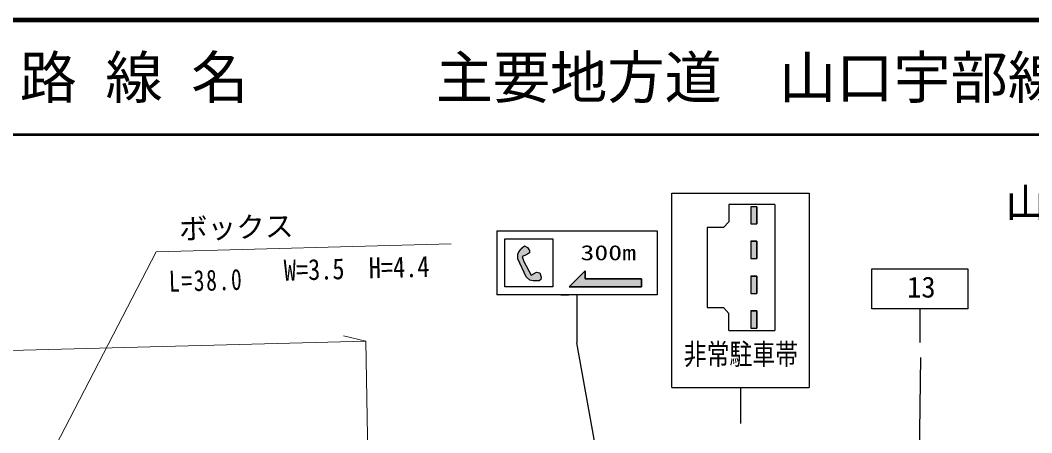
# Model space of a CAD drawing. Units: millimetres, scale not verified. Extents: x 40000 to 680000, y 20000 to 380000.
# Drawn here: x 180430 to 268831, y 343930 to 380000 of the extents above; entities that cross this region are included whole.
import ezdxf
from ezdxf.enums import TextEntityAlignment as Align

# ---------------------------------------------------------------- set-up
doc = ezdxf.new("R2010")
doc.units = ezdxf.units.MM
doc.header["$LTSCALE"] = 1000
doc.layers.add('M-BMK-HTXT', color=7, linetype='Continuous')
doc.layers.add('M-TTL-TXT', color=7, linetype='Continuous')
for name, color, linetype, lineweight in [('M-STR-HTXT', 7, 'Continuous', 13), ('M-STR-STRC', 7, 'Continuous', 25), ('M-TTL', 2, 'Continuous', 140), ('M-TTL-LINE', 7, 'Continuous', 50)]:
    doc.layers.add(name, color=color, linetype=linetype, lineweight=lineweight)
doc.styles.add('ＭＳ ゴシック', font='')
doc.styles.get('ＭＳ ゴシック').set_extended_font_data('MS Gothic')

msp = doc.modelspace()

# ---------------------------------------------------------------- hatches: boundary and pattern name
at = {"layer": 'M-STR-STRC'}
for points in [[(244791, 362196), (244791, 363676), (244291, 363676), (244291, 362196)], [(225096, 357699), (225552, 357984), (225834, 357903), (225969, 357526), (225929, 357325), (225780, 357203), (225255, 357217), (224973, 357284), (224636, 357553), (223909, 359129), (223909, 359533), (224003, 359748), (224286, 360098), (224488, 360273), (224771, 360125), (224932, 359856), (224946, 359667), (224771, 359533), (224528, 359438), (224308, 359336), (224445, 358918)], [(244791, 359156), (244791, 360676), (244291, 360676), (244291, 359156)], [(228412, 356694), (229812, 358094), (229812, 357394), (234712, 357395), (234712, 356695)], [(244791, 356116), (244791, 357636), (244291, 357636), (244291, 356116)], [(244791, 353076), (244791, 354596), (244291, 354596), (244291, 353076)]]:
    msp.add_hatch(color=256, dxfattribs=at).paths.add_polyline_path(points)

# ---------------------------------------------------------------- linework, layer by layer
at = {"layer": 'M-STR-HTXT'}
for p, q in [((192307, 359743), (218085, 360455)), ((155383, 288412), (192307, 359743)), ((77180, 348360), (210636, 351954)), ((210636, 351954), (208691, 352419)), ((211600, 300278), (210636, 351954))]:
    msp.add_line(p, q, dxfattribs=at)
at = {"layer": 'M-STR-STRC'}
for p, q in [((237367, 364876), (249367, 364876)), ((237368, 347876), (237367, 364876)), ((249367, 364876), (249368, 347876)), ((246367, 363876), (242367, 363876)), ((242367, 363876), (242367, 362374)), ((244291, 363676), (244291, 362196)), ((244791, 363676), (244291, 363676)), ((244791, 363676), (244791, 362196)), ((246367, 363876), (246367, 352876)), ((222087, 361594), (236087, 361595)), ((222087, 361594), (222087, 355994)), ((236087, 361595), (236087, 355995)), ((241899, 361876), (240452, 361876)), ((240452, 361876), (240452, 354876)), ((242367, 362374), (241899, 361876)), ((244291, 362196), (244791, 362196)), ((244291, 360676), (244291, 359156)), ((244291, 360676), (244791, 360676)), ((244791, 360676), (244791, 359156)), ((244291, 359156), (244791, 359156)), ((254848, 358268), (263248, 358268)), ((254848, 354768), (254848, 358268)), ((263248, 358268), (263248, 354768)), ((244291, 357636), (244291, 356116)), ((244291, 357636), (244791, 357636)), ((244791, 357636), (244791, 356116)), ((236087, 355995), (222087, 355994)), ((227687, 355994), (228387, 355994)), ((229087, 355994), (229087, 351794)), ((244291, 356116), (244791, 356116)), ((240452, 354876), (241894, 354876)), ((241894, 354876), (242367, 354369)), ((244291, 354596), (244291, 353076)), ((244291, 354596), (244791, 354596)), ((244791, 354596), (244791, 353076)), ((263248, 354768), (254848, 354768)), ((259048, 354768), (259048, 351836)), ((242367, 352876), (242367, 354369)), ((242367, 352876), (246367, 352876)), ((244291, 353076), (244791, 353076)), ((238328, 300110), (229087, 351794)), ((258473, 300620), (259126, 350504)), ((237368, 347876), (249368, 347876)), ((243368, 347876), (243368, 344734))]:
    msp.add_line(p, q, dxfattribs=at)
for points in [[(244791, 362196), (244791, 363676), (244291, 363676), (244291, 362196)], [(222787, 360894), (226987, 360894), (226987, 356694), (222787, 356694)], [(225096, 357699), (225552, 357984), (225834, 357903), (225969, 357526), (225929, 357325), (225780, 357203), (225255, 357217), (224973, 357284), (224636, 357553), (223909, 359129), (223909, 359533), (224003, 359748), (224286, 360098), (224488, 360273), (224771, 360125), (224932, 359856), (224946, 359667), (224771, 359533), (224528, 359438), (224308, 359336), (224445, 358918)], [(244791, 359156), (244791, 360676), (244291, 360676), (244291, 359156)], [(228412, 356694), (229812, 358094), (229812, 357394), (234712, 357395), (234712, 356695)], [(234712, 357395), (229812, 357394), (229812, 358094), (228412, 356694), (234712, 356695)], [(244791, 356116), (244791, 357636), (244291, 357636), (244291, 356116)], [(244791, 353076), (244791, 354596), (244291, 354596), (244291, 353076)]]:
    msp.add_lwpolyline(points, close=True, dxfattribs=at)
at = {"layer": 'M-TTL'}
msp.add_line((680000, 380000), (40000, 380000), dxfattribs=at)
at = {"layer": 'M-TTL-LINE'}
msp.add_line((40000, 370000), (680000, 370000), dxfattribs=at)

# ---------------------------------------------------------------- texts
at = {"layer": 'M-BMK-HTXT', "style": 'ＭＳ ゴシック'}
msp.add_text('山口市江崎', height=2566, dxfattribs=at).set_placement((266546, 364047), align=Align.MIDDLE_LEFT)
at = {"layer": 'M-STR-HTXT', "style": 'ＭＳ ゴシック'}
msp.add_text('ボックス', height=1833, rotation=1.582, dxfattribs=at).set_placement((194350, 360289), align=Align.BOTTOM_LEFT)
at = {"layer": 'M-STR-HTXT', "style": 'ＭＳ ゴシック', "width": 0.85}
msp.add_text('W=3.5\u3000H=4.4', height=1833, rotation=1.582, dxfattribs=at).set_placement((203509, 356671), align=Align.BOTTOM_LEFT)
at = {"layer": 'M-STR-HTXT', "insert": (193451, 356228), "char_height": 1833, "attachment_point": 7, "rotation": 1.582, "style": 'ＭＳ ゴシック'}
msp.add_mtext('\\T1.16;\\W0.75;L=38.0', dxfattribs=at)
at = {"layer": 'M-STR-STRC', "style": 'ＭＳ ゴシック', "width": 1.35}
msp.add_text('300m', height=1320, dxfattribs=at).set_placement((231817, 359673), align=Align.MIDDLE_CENTER)
at = {"layer": 'M-STR-STRC', "style": 'ＭＳ ゴシック'}
msp.add_text('13', height=1833, dxfattribs=at).set_placement((257935, 355202), align=Align.BOTTOM_LEFT)
at = {"layer": 'M-STR-STRC', "style": 'ＭＳ ゴシック', "width": 0.8}
msp.add_text('非常駐車帯', height=1833, dxfattribs=at).set_placement((238411, 349341), align=Align.BOTTOM_LEFT)
at = {"layer": 'M-TTL-TXT', "style": 'ＭＳ ゴシック'}
for s, p in [('路 線 名', (180380, 375000)), ('主要地方道\u3000山口宇部線', (216734, 375000))]:
    msp.add_text(s, height=3666, dxfattribs=at).set_placement(p, align=Align.MIDDLE_LEFT)

doc.saveas('drawing.dxf')
